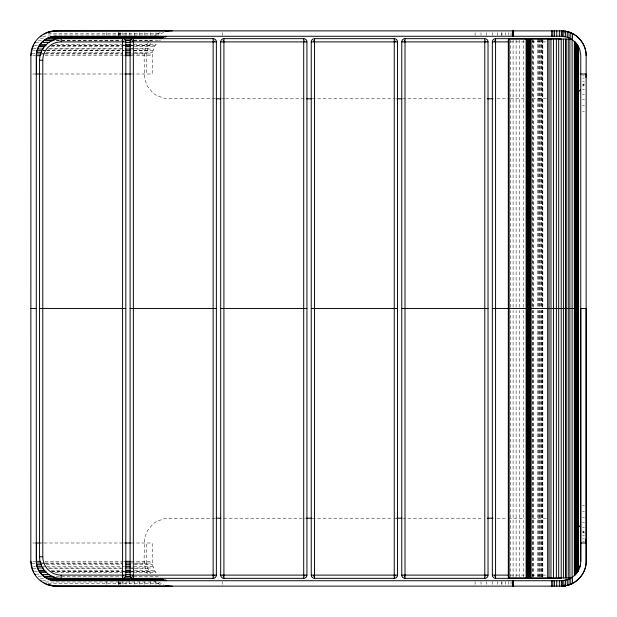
<?xml version="1.0" encoding="UTF-8"?>
<svg xmlns="http://www.w3.org/2000/svg" width="617" height="617" viewBox="0 0 617 617"><rect width="100%" height="100%" fill="white"/><g stroke="black" fill="none" stroke-linecap="round" stroke-linejoin="round"><path stroke-width="0.46" stroke-dasharray="3.08 2.31" d="M510.745 576.964L510.745 310.428M513.097 576.964L513.097 310.428M516.113 576.964L516.113 310.428M519.715 576.964L519.715 310.428M523.787 576.964L523.787 310.428M532.301 576.964L532.301 310.428M532.957 576.964L532.957 310.428M533.659 576.964L533.659 310.428M537.569 576.964L537.569 310.428M538.309 576.964L538.309 310.428M539.065 576.964L539.065 310.428M539.806 576.964L539.806 310.428M540.515 576.964L540.515 310.428M541.163 576.964L541.163 310.428M541.741 576.964L541.741 310.428M542.22 576.964L542.22 310.428M542.598 576.964L542.598 310.428M542.852 576.964L542.852 310.428M131.128 74.001L152.175 74.001L152.484 52.298L154.458 46.691L156.98 43.221M150.401 43.283L147.995 48.327L146.761 53.687L146.591 74.001M147.417 43.275L145.589 47.193L144.093 55.669L144.471 78.305L147.417 86.395L152.954 92.997L156.494 95.473L164.585 98.419L215.063 98.797M582.818 86.395L584.646 82.485M147.91 42.565L149.399 40.437M159.464 40.815L160.559 39.974M152.954 36.673L160.412 32.369M163.698 32.377L158.384 35.007L45.511 35.007M48.157 33.503L161.029 33.503M42.542 36.457L48.28 36.457M40.259 38.516L45.041 38.516M56.263 40.714L121.31 40.714M133.742 40.714L159.572 40.714M38.246 40.807L42.072 40.807M56.425 40.807L121.472 40.807M133.904 40.807L152.083 40.807M510.475 41.894L525.368 41.894M531.893 41.894L546.785 41.894M35.863 42.835L39.689 42.835M55.353 44.632L124.225 44.632M133.789 44.632L155.792 44.632M34.367 45.519L38.192 45.519M51.589 45.519L125.243 45.519M130.981 45.519L149.16 45.519M51.697 45.781L125.351 45.781M131.089 45.781L155.006 45.781M51.142 46.691L122.891 46.691M134.367 46.691L154.458 46.691M33.21 48.327L36.079 48.327M49.468 48.327L125.043 48.327M130.781 48.327L133.65 48.327M134.606 48.327L147.995 48.327M48.165 49.036L122.775 49.036M131.39 49.036L153.386 49.036M42.858 50.648L45.727 50.648M46.684 50.648L124.164 50.648M133.727 50.648L152.862 50.648M33.472 50.702L35.385 50.702M43.036 50.702L45.905 50.702M46.861 50.702L124.341 50.702M133.912 50.702L147.301 50.702M46.298 52.298L122.829 52.298M134.305 52.298L152.484 52.298M31.968 53.687L35.801 53.687M41.54 53.687L44.409 53.687M45.365 53.687L122.845 53.687M134.329 53.687L146.761 53.687M41.293 53.98L44.162 53.98M45.118 53.98L122.598 53.98M131.205 53.98L152.252 53.98M32.763 55.669L35.632 55.669M45.041 55.669L122.683 55.669M123.477 55.669L125.39 55.669M131.128 55.669L152.175 55.669M32.709 74.001L34.675 74.001M40.413 74.001L43.283 74.001M44.085 74.001L122.683 74.001M123.477 74.001L125.39 74.001M582.556 75.845L584.353 75.845M582.556 78.112L584.353 78.112M582.556 81.205L584.353 81.205M582.556 84.861L584.353 84.861M582.556 85.053L584.353 85.053M582.556 89.349L584.353 89.349M582.556 94.37L584.353 94.37M221.796 98.797L224.681 98.797M225.645 98.797L305.484 98.797M312.217 98.797L394.934 98.797M402.631 98.797L483.427 98.797M496.893 98.797L509.403 98.797M510.367 98.797L524.789 98.797M532.486 98.797L546.917 98.797M582.556 99.8L584.353 99.8M582.556 105.507L584.353 105.507M582.556 111.353L584.353 111.353M582.556 505.647L584.353 505.647M582.556 511.493L584.353 511.493M582.556 517.2L584.353 517.2M215.063 518.203L164.585 518.581L156.494 521.527L152.954 524.003L147.417 530.605L144.471 538.695L144.093 561.331L145.589 569.807L147.417 573.725M223.724 518.203L305.484 518.203M312.217 518.203L393.014 518.203M393.978 518.203L396.862 518.203M402.631 518.203L483.427 518.203M496.893 518.203L507.475 518.203M508.439 518.203L524.789 518.203M532.486 518.203L546.917 518.203M582.556 522.63L584.353 522.63M582.556 527.651L584.353 527.651M582.556 531.947L584.353 531.947M582.556 532.139L584.353 532.139M582.556 535.795L584.353 535.795M582.556 538.888L584.353 538.888M582.556 541.155L584.353 541.155M32.709 542.999L34.675 542.999M40.413 542.999L43.283 542.999M44.085 542.999L122.683 542.999M123.477 542.999L125.39 542.999M131.128 542.999L152.175 542.999L152.484 564.702L154.458 570.309L156.98 573.779M32.763 561.331L35.632 561.331M45.041 561.331L122.683 561.331M123.477 561.331L125.39 561.331M131.128 561.331L152.175 561.331M41.293 563.02L44.162 563.02M45.118 563.02L122.598 563.02M131.205 563.02L152.252 563.02M31.968 563.313L35.801 563.313M41.54 563.313L44.409 563.313M45.365 563.313L122.845 563.313M134.329 563.313L146.761 563.313L147.995 568.673L150.401 573.717M46.298 564.702L122.829 564.702M134.305 564.702L152.484 564.702M33.472 566.298L35.385 566.298M42.858 566.352L45.905 566.298M46.684 566.352L124.341 566.298M133.727 566.352L152.862 566.352M48.165 567.964L122.775 567.964M131.39 567.964L153.386 567.964M33.21 568.673L36.079 568.673M49.468 568.673L125.043 568.673M130.781 568.673L133.65 568.673M134.606 568.673L147.995 568.673M51.142 570.309L122.891 570.309M134.367 570.309L154.458 570.309M51.697 571.219L125.351 571.219M131.089 571.219L155.006 571.219M34.367 571.481L38.192 571.481M51.589 571.481L125.243 571.481M130.981 571.481L149.16 571.481M55.353 572.368L124.225 572.368M133.789 572.368L155.792 572.368M35.863 574.165L39.689 574.165M510.475 575.106L525.368 575.106M531.893 575.106L546.785 575.106M38.246 576.193L42.072 576.193M56.263 576.286L121.472 576.193M133.742 576.286L159.572 576.286L160.559 577.026M40.259 578.484L45.041 578.484M42.542 580.543L48.28 580.543M45.511 581.993L158.384 581.993L163.698 584.623M48.157 583.497L161.029 583.497M160.412 584.631L154.373 581.314M582.818 530.605L584.646 534.515M146.761 563.313L146.591 542.999M542.852 40.036L542.852 307.536M542.598 40.036L542.598 307.536M542.22 39.072L542.22 307.536M541.741 39.072L541.741 307.536M541.163 39.072L541.163 307.536M540.515 39.072L540.515 307.536M539.806 39.072L539.806 307.536M539.065 39.072L539.065 307.536M538.309 39.072L538.309 307.536M537.569 39.072L537.569 307.536M533.659 40.036L533.659 307.536M532.957 40.036L532.957 307.536M532.301 39.072L532.301 307.536M523.787 40.036L523.787 307.536M519.715 40.036L519.715 307.536M516.113 40.036L516.113 307.536M513.097 40.036L513.097 307.536M511.023 32.67L511.023 36.264M511.023 581.63L511.023 584.33M510.745 40.036L510.745 307.536M508.794 32.67L508.794 35.37M508.794 581.63L508.794 584.33M505.755 32.67L505.755 35.37M505.755 581.63L505.755 584.33M501.976 32.67L501.976 35.37M501.976 581.63L501.976 584.33M501.783 32.67L501.783 36.264M501.783 581.63L501.783 584.33M497.279 32.67L497.279 35.37M497.279 581.63L497.279 584.33M492.227 32.67L492.227 35.37M492.227 581.63L492.227 584.33M486.759 32.67L486.759 35.37M486.759 581.63L486.759 584.33M481.005 32.67L481.005 35.37M481.005 581.63L481.005 584.33M475.098 32.67L475.098 35.37M475.098 581.63L475.098 584.33M222.498 32.67L222.498 35.37M222.498 581.63L222.498 584.33M155.931 32.67L155.931 35.37M155.931 581.63L155.931 584.33M150.186 32.67L150.186 35.37M150.186 581.63L150.186 584.33M144.579 32.67L144.579 35.37M144.579 581.63L144.579 584.33M139.241 32.67L139.241 35.37M139.241 581.63L139.241 584.33M134.282 32.67L134.282 36.264M134.282 581.63L134.282 584.33M129.832 32.67L129.832 35.37M129.832 580.736L129.832 584.33M125.991 32.67L125.991 35.37M125.991 581.63L125.991 584.33M122.845 32.67L122.845 35.37M122.845 581.63L122.845 584.33M120.469 32.67L120.469 35.37M120.469 581.63L120.469 584.33M119.482 32.67L119.482 35.37M119.482 581.63L119.482 584.33M118.919 32.67L118.919 35.37M118.919 581.63L118.919 584.33M118.418 32.67L118.418 35.37M118.418 581.63L118.418 584.33M118.233 32.67L118.233 35.37M118.233 581.63L118.233 584.33M106.749 32.67L106.749 35.37M106.749 581.63L106.749 584.33"/><path stroke-width="0.93" d="M509.141 577.928L509.141 39.072M526.162 577.928L526.162 39.072M526.417 577.928L526.417 39.072M526.795 577.928L526.795 39.072M527.28 577.928L527.28 39.072M527.851 577.928L527.851 39.072M528.507 577.928L528.507 39.072M529.209 577.928L529.209 39.072M529.949 577.928L529.949 39.072M530.481 577.928L530.481 39.072M530.612 577.928L530.612 39.072M530.705 577.928L530.705 39.072M530.867 577.928L530.867 39.072M547.657 577.928L547.657 39.072M549.022 577.928L549.022 39.072M550.966 577.928L550.966 39.072M553.441 577.928L553.441 39.072M556.387 577.928L556.387 39.072M558.693 577.928L558.693 39.072M561.215 577.928L561.215 39.072M563.421 577.928L563.421 39.072M565.527 577.928L565.527 39.072M566.229 577.928L566.229 39.072M568.257 577.928L568.257 39.072M569.877 577.928L569.877 39.072M572.113 577.427L572.113 39.573M574.358 575.661L574.358 41.339M30.896 561.331C30.673 574.589 42.434 586.358 55.692 586.127L561.354 586.127L565.573 585.741L565.573 580.211L570.162 578.623L575.075 575.052L575.021 41.902L570.162 38.377L567.293 37.197L567.293 31.675L561.354 30.873L55.692 30.873C42.434 30.642 30.673 42.411 30.896 55.669L30.85 561.331L32.408 569.051M575.661 574.358L575.661 42.642L575.075 41.948L578.561 46.73L578.561 570.27M576.278 573.648L576.278 43.352L575.8 42.797M576.841 572.985L576.841 44.015M577.335 572.268L577.335 44.733M577.767 571.573L577.767 45.427M575.09 575.029C578.661 571.404 580.72 566.414 580.759 561.331L580.759 308.5L586.15 308.5L586.15 561.331C586.405 574.581 574.612 586.374 561.354 586.127L561.354 580.736L565.226 580.296M36.434 74.001L36.434 55.669C36.226 45.056 46.113 36.079 56.525 36.264M565.226 31.182L565.126 32.516L565.234 31.182C576.964 32.886 586.297 43.815 586.15 55.669L586.15 561.331C586.358 574.581 574.604 586.358 561.347 586.127M30.85 55.669L32.408 47.949M585.841 77.449L586.142 74.001L580.759 74.001M579.81 567.324L580.52 564.362M32.716 47.208L33.68 45.041M132.879 576.247L133.349 575.106L132.478 575.977M223.447 576.247L223.917 575.106L223.045 575.977M314.007 576.247L314.485 575.106L313.606 575.977M404.536 576.247L405.007 575.106L404.135 575.977M495.104 576.247L495.574 575.106L494.703 575.977M34.652 43.283L35.292 42.288M577.057 572.723L577.99 571.195M123.446 41.023L122.567 41.894L123.716 41.424M214.014 41.023L213.135 41.894L214.276 41.424M304.574 41.023L303.703 41.894L304.844 41.424M395.142 41.023L394.263 41.894L395.412 41.424M485.672 41.023L484.792 41.894L485.934 41.424M578.507 91.771L580.342 89.943M40.375 36.688L41.771 35.639M43.992 34.236L44.455 33.974M45.288 33.503L47.324 32.639M47.949 32.377L53.455 31.058M570.162 578.623L563.768 580.543L563.768 585.934M572.607 583.42L570.779 584.183L570.779 578.245M568.997 579.101L569.013 584.916M165.449 31.174L168.896 30.873M56.525 30.873L53.471 31.058L172.266 30.873M50.486 31.606L52.399 31.606M48.111 32.315L50.023 32.315M53.795 36.449L166.667 36.449M51.126 36.997L165.919 36.997M49.8 37.413L163.628 37.413M47.285 38.485L162.07 38.485M61.114 38.663L122.567 38.663A3.232 3.232 0 0 1 125.806 41.894L125.806 575.106A3.232 3.232 0 0 1 122.567 578.337L61.114 578.337A21.564 21.564 0 0 1 39.55 556.773L39.55 60.227A21.564 21.564 0 0 1 61.114 38.663L61.114 41.894A18.333 18.333 0 0 0 42.789 60.227L39.55 60.227M133.349 38.663L213.135 38.663A3.232 3.232 0 0 1 216.366 41.894L216.366 575.106A3.232 3.232 0 0 1 213.135 578.337L133.349 578.337A3.232 3.232 0 0 1 130.118 575.106L130.118 41.894A3.232 3.232 0 0 1 133.349 38.663L133.349 578.337M223.917 38.663L303.703 38.663A3.232 3.232 0 0 1 306.934 41.894L306.934 575.106A3.232 3.232 0 0 1 303.703 578.337L223.917 578.337A3.232 3.232 0 0 1 220.685 575.106L220.685 41.894A3.232 3.232 0 0 1 223.917 38.663L223.917 578.337M314.485 38.663L394.263 38.663A3.232 3.232 0 0 1 397.502 41.894L397.502 575.106A3.232 3.232 0 0 1 394.263 578.337L314.485 578.337A3.232 3.232 0 0 1 311.246 575.106L311.246 41.894A3.232 3.232 0 0 1 314.485 38.663L314.485 578.337M405.007 38.663L484.792 38.663A3.232 3.232 0 0 1 488.024 41.894L488.032 575.106A3.232 3.232 0 0 1 484.792 578.337L405.007 578.337A3.232 3.232 0 0 1 401.775 575.106L401.775 41.894A3.232 3.232 0 0 1 405.007 38.663L405.007 578.337M561.617 577.844A21.564 21.564 0 0 1 557.028 578.337L495.574 578.337A3.232 3.232 0 0 1 492.343 575.106L492.343 41.894A3.232 3.232 0 0 1 495.574 38.663L557.028 38.663A21.564 21.564 0 0 1 561.617 39.156M571.296 39.072L508.323 39.072L508.323 577.928L571.296 577.928M44.948 39.881L54.512 39.881M125.297 39.881L131.035 39.881M43.822 40.714L52.437 40.714M125.135 40.714L130.873 40.714M61.114 41.894L125.806 41.894M130.118 41.894L216.366 41.894M220.685 41.894L306.934 41.894M311.246 41.894L397.502 41.894M401.775 41.894L488.032 41.894M492.343 41.894L508.609 41.894M41.802 42.558L49.453 42.558M125.976 42.558L130.758 42.558M40.051 44.632L46.745 44.632M125.182 44.632L130.92 44.632M39.257 45.781L45.959 45.781M125.351 45.781L130.133 45.781M38.709 46.691L44.447 46.691M125.76 46.691L130.542 46.691M37.645 49.036L43.383 49.036M125.644 49.036L130.426 49.036M37.113 50.648L41.902 50.648M125.12 50.648L130.858 50.648M36.735 52.298L41.516 52.298M125.698 52.298L130.48 52.298M36.511 53.98L41.293 53.98M125.467 53.98L130.249 53.98M36.434 55.669L40.259 55.669M125.39 55.669L130.172 55.669M578.345 60.227L578.592 60.227A21.564 21.564 0 0 0 578.468 57.921M35.632 74.001L40.259 74.001M125.39 74.001L130.334 74.001M216.027 98.797L220.832 98.797M306.441 98.797L311.253 98.797M396.862 98.797L401.667 98.797M487.276 98.797L493.052 98.797M30.896 308.5L36.287 308.5M39.55 308.5L125.806 308.5M130.118 308.5L216.366 308.5M220.685 308.5L306.934 308.5M311.246 308.5L397.502 308.5M401.775 308.5L488.032 308.5M492.343 308.5L578.592 308.5M216.027 518.203L220.832 518.203M306.441 518.203L311.253 518.203M396.862 518.203L401.667 518.203M487.276 518.203L493.052 518.203M35.632 542.999L40.259 542.999M125.39 542.999L130.334 542.999M580.759 542.999L586.15 542.999L585.841 539.551M39.55 556.773L42.789 556.773A18.333 18.333 0 0 0 61.114 575.106L125.806 575.106M578.345 556.773L578.561 47.694M36.434 542.999L36.434 561.331L40.259 561.331M125.39 561.331L130.172 561.331M36.434 561.331L36.511 563.02L41.293 563.02M125.467 563.02L130.249 563.02M36.511 563.02L36.735 564.702L41.516 564.702M125.698 564.702L130.48 564.702M36.735 564.702L37.113 566.352L41.902 566.352M125.12 566.352L130.858 566.352M37.113 566.352L37.645 567.964L43.383 567.964M125.644 567.964L130.426 567.964M37.645 567.964L38.709 570.309L44.447 570.309M125.76 570.309L130.542 570.309M38.709 570.309L39.257 571.219L45.959 571.219M125.351 571.219L130.133 571.219M39.257 571.219L40.051 572.368L46.745 572.368M125.182 572.368L130.92 572.368M40.051 572.368L41.802 574.442L49.453 574.442M125.976 574.442L130.758 574.442M130.118 575.106L216.366 575.106M220.685 575.106L306.934 575.106M311.246 575.106L397.502 575.106M401.775 575.106L488.032 575.106M492.343 575.106L508.609 575.106M52.437 576.286L43.822 576.286L44.817 577.026M125.135 576.286L130.873 576.286M54.512 577.119L44.948 577.119L51.126 580.003L56.525 580.736M125.297 577.119L131.035 577.119M47.285 578.515L162.07 578.515M49.8 579.587L163.628 579.587M51.126 580.003L165.919 580.003M53.795 580.551L166.667 580.551M561.354 580.736L55.692 580.736C45.319 580.913 36.11 571.704 36.287 561.331L36.287 55.669C36.11 45.296 45.319 36.087 55.692 36.264L561.354 36.264L567.347 37.213M47.949 584.623L50.023 584.685M48.111 584.685L52.399 585.394M172.266 586.127L53.471 585.942L56.525 586.127M564.385 36.503L563.768 36.457L563.768 31.066M586.142 55.669C586.366 42.411 574.604 30.642 561.347 30.873L561.354 36.264L562.342 36.341L562.342 30.95M165.449 585.826L168.896 586.127M50.486 585.394L53.455 585.942M568.997 32.084L569.013 37.907M485.934 575.576L484.792 575.106L485.672 575.977M395.412 575.576L394.263 575.106L395.142 575.977M304.844 575.576L303.703 575.106L304.574 575.977M214.276 575.576L213.135 575.106L214.014 575.977M123.716 575.576L122.567 575.106L123.446 575.977M45.288 583.497L47.324 584.361M43.992 582.764L44.455 583.026M41.771 581.361L40.375 580.312M41.802 574.442L43.714 576.185M494.703 41.023L495.574 41.894L495.104 40.753M404.135 41.023L405.007 41.894L404.536 40.753M313.606 41.023L314.485 41.894L314.007 40.753M223.045 41.023L223.917 41.894L223.447 40.753M132.478 41.023L133.349 41.894L132.879 40.753M578.507 525.229L580.342 527.057M576.463 43.576L577.049 44.262M35.292 574.712L34.652 573.717M33.68 571.959L32.716 569.792M578.646 46.861L579.81 49.676L580.759 55.669L580.759 561.331M578.36 46.398L578.106 571.01L578.106 45.99M572.507 33.534L572.507 39.812M572.507 577.188L572.507 583.466M570.779 32.817L570.779 38.755M567.293 579.803L567.293 585.325M565.573 31.259L565.573 36.789M562.342 580.659L562.342 586.05M559.38 30.873L559.38 36.264M559.38 580.736L559.38 586.127M556.765 30.873L556.765 36.264M556.765 580.736L556.765 586.127M554.575 30.873L554.575 36.264M554.575 580.736L554.575 586.127M552.863 30.873L552.863 36.264M552.863 580.736L552.863 586.127M551.675 30.873L551.675 36.264M551.675 580.736L551.675 586.127M513.568 30.873L513.568 36.264M513.568 580.736L513.568 586.127M513.02 30.873L513.02 36.264M513.02 580.736L513.02 586.127M512.835 30.873L512.835 36.264M512.835 580.736L512.835 586.127M495.574 38.663L495.574 578.337M484.792 38.663L484.792 578.337M394.263 38.663L394.263 578.337M303.703 38.663L303.703 578.337M213.135 38.663L213.135 578.337M122.567 38.663L122.567 578.337M61.114 575.106L61.114 578.337M42.789 60.227L42.789 556.773M578.592 556.773A21.564 21.564 0 0 1 578.468 559.079M565.234 585.818L565.126 584.484L565.226 585.818"/></g></svg>
